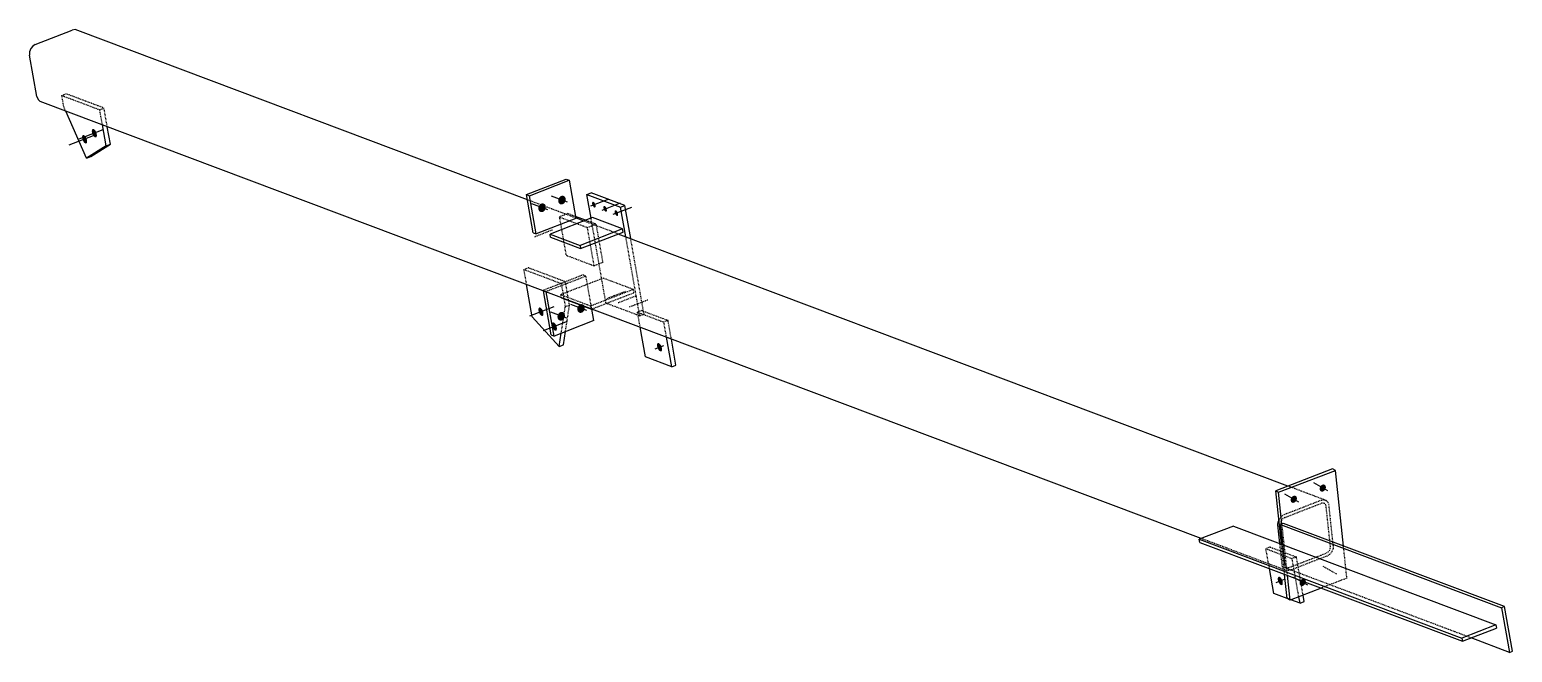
# Model space of a CAD drawing. Header units: millimetres. Extents: x 7 to 50002, y 7 to 1833.
# Drawn here: x 15479 to 19779, y 26 to 1833 of the extents above; entities that cross this region are included whole.
import ezdxf

# ---------------------------------------------------------------- set-up
doc = ezdxf.new("R2010")
doc.units = ezdxf.units.MM
doc.linetypes.add('DXK_LINE_DOT2', pattern=[3.9198, 1.9599, -1.9599])
doc.layers.add('STÅL', color=7, linetype='Continuous')

msp = doc.modelspace()

# ---------------------------------------------------------------- hatches: boundary and pattern name
at = {"layer": 'STÅL', "linetype": 'Continuous'}
for points in [[(15644.4, 1517.5), (15645.3, 1514.9), (15645.9, 1512.3), (15646.1, 1509.9), (15646, 1507.7), (15645.7, 1505.9), (15645, 1504.4), (15644, 1503.4), (15642.8, 1503), (15641.5, 1503), (15640, 1503.7), (15638.4, 1504.8), (15636.9, 1506.3), (15635.5, 1508.3), (15634.2, 1510.6), (15633.1, 1513), (15632.2, 1515.6), (15631.6, 1518.2), (15631.4, 1520.6), (15631.4, 1522.8), (15631.8, 1524.7), (15632.5, 1526.1), (15633.5, 1527.1), (15634.7, 1527.5), (15636, 1527.5), (15637.5, 1526.9), (15639.1, 1525.7), (15640.6, 1524.2), (15642, 1522.2), (15643.3, 1519.9)], [(15672.7, 1535.2), (15673.6, 1532.6), (15674.1, 1530.1), (15674.4, 1527.6), (15674.3, 1525.4), (15673.9, 1523.6), (15673.2, 1522.1), (15672.3, 1521.1), (15671.1, 1520.7), (15669.7, 1520.8), (15668.2, 1521.4), (15666.7, 1522.5), (15665.2, 1524.1), (15663.7, 1526), (15662.4, 1528.3), (15661.3, 1530.8), (15660.5, 1533.3), (15659.9, 1535.9), (15659.6, 1538.3), (15659.7, 1540.5), (15660.1, 1542.4), (15660.8, 1543.8), (15661.8, 1544.8), (15662.9, 1545.3), (15664.3, 1545.2), (15665.8, 1544.6), (15667.3, 1543.5), (15668.9, 1541.9), (15670.3, 1539.9), (15671.6, 1537.6)], [(17013.1, 1342.5), (17014.2, 1345), (17015.8, 1347.2), (17017.6, 1349), (17019.7, 1350.3), (17022, 1351.2), (17024.3, 1351.5), (17026.5, 1351.3), (17028.6, 1350.5), (17030.4, 1349.2), (17031.9, 1347.5), (17033, 1345.4), (17033.7, 1342.9), (17033.9, 1340.3), (17033.6, 1337.7), (17032.9, 1335.1), (17031.7, 1332.6), (17030.1, 1330.5), (17028.3, 1328.6), (17026.2, 1327.3), (17023.9, 1326.4), (17021.7, 1326.1), (17019.4, 1326.3), (17017.4, 1327.1), (17015.5, 1328.4), (17014, 1330.1), (17012.9, 1332.3), (17012.3, 1334.7), (17012, 1337.3), (17012.3, 1339.9)], [(17119.5, 1327.1), (17120.1, 1325.3), (17120.5, 1323.5), (17120.6, 1321.9), (17120.6, 1320.3), (17120.3, 1319.1), (17119.9, 1318), (17119.2, 1317.4), (17118.4, 1317.1), (17117.4, 1317.1), (17116.4, 1317.5), (17115.3, 1318.3), (17114.3, 1319.4), (17113.3, 1320.8), (17112.4, 1322.3), (17111.6, 1324), (17111, 1325.8), (17110.6, 1327.6), (17110.4, 1329.3), (17110.5, 1330.8), (17110.8, 1332.1), (17111.2, 1333.1), (17111.9, 1333.7), (17112.7, 1334.1), (17113.7, 1334), (17114.7, 1333.6), (17115.8, 1332.8), (17116.8, 1331.7), (17117.8, 1330.4), (17118.7, 1328.8)], [(16955.4, 1320.2), (16956.6, 1322.7), (16958.2, 1324.8), (16960, 1326.7), (16962.1, 1328), (16964.4, 1328.9), (16966.6, 1329.2), (16968.9, 1329), (16970.9, 1328.2), (16972.8, 1326.9), (16974.3, 1325.2), (16975.4, 1323), (16976, 1320.6), (16976.2, 1318), (16976, 1315.4), (16975.2, 1312.8), (16974.1, 1310.3), (16972.5, 1308.1), (16970.7, 1306.3), (16968.6, 1305), (16966.3, 1304.1), (16964, 1303.8), (16961.8, 1304), (16959.7, 1304.8), (16957.9, 1306.1), (16956.4, 1307.8), (16955.3, 1309.9), (16954.6, 1312.4), (16954.4, 1315), (16954.7, 1317.6)], [(17152.1, 1314.8), (17152.7, 1313), (17153.1, 1311.2), (17153.3, 1309.6), (17153.2, 1308.1), (17153, 1306.8), (17152.5, 1305.8), (17151.8, 1305.1), (17151, 1304.8), (17150, 1304.8), (17149, 1305.2), (17148, 1306), (17146.9, 1307.1), (17145.9, 1308.5), (17145, 1310), (17144.2, 1311.7), (17143.6, 1313.5), (17143.3, 1315.3), (17143.1, 1317), (17143.1, 1318.5), (17143.4, 1319.8), (17143.9, 1320.8), (17144.5, 1321.5), (17145.4, 1321.8), (17146.3, 1321.7), (17147.3, 1321.3), (17148.4, 1320.5), (17149.5, 1319.4), (17150.5, 1318.1), (17151.4, 1316.5)], [(17184.8, 1302.5), (17185.3, 1300.7), (17185.7, 1299), (17185.9, 1297.3), (17185.9, 1295.8), (17185.6, 1294.5), (17185.1, 1293.5), (17184.5, 1292.8), (17183.6, 1292.5), (17182.7, 1292.5), (17181.7, 1292.9), (17180.6, 1293.7), (17179.5, 1294.8), (17178.5, 1296.2), (17177.6, 1297.7), (17176.9, 1299.4), (17176.3, 1301.2), (17175.9, 1303), (17175.7, 1304.7), (17175.8, 1306.2), (17176, 1307.5), (17176.5, 1308.5), (17177.2, 1309.2), (17178, 1309.5), (17178.9, 1309.4), (17180, 1309), (17181, 1308.2), (17182.1, 1307.1), (17183.1, 1305.8), (17184, 1304.2)], [(17068.5, 1027.9), (17069.7, 1030.3), (17071.3, 1032.5), (17073.1, 1034.3), (17075.2, 1035.7), (17077.5, 1036.6), (17079.7, 1036.9), (17082, 1036.7), (17084, 1035.9), (17085.9, 1034.6), (17087.4, 1032.8), (17088.5, 1030.7), (17089.1, 1028.3), (17089.3, 1025.7), (17089.1, 1023), (17088.3, 1020.4), (17087.2, 1018), (17085.6, 1015.8), (17083.8, 1014), (17081.7, 1012.6), (17079.4, 1011.8), (17077.1, 1011.4), (17074.9, 1011.7), (17072.8, 1012.5), (17071, 1013.7), (17069.5, 1015.5), (17068.4, 1017.6), (17067.7, 1020), (17067.5, 1022.6), (17067.8, 1025.3)], [(16967.7, 1017.1), (16968.6, 1014.5), (16969.1, 1012), (16969.4, 1009.5), (16969.3, 1007.4), (16968.9, 1005.5), (16968.2, 1004), (16967.3, 1003.1), (16966.1, 1002.6), (16964.7, 1002.7), (16963.2, 1003.3), (16961.7, 1004.4), (16960.2, 1006), (16958.7, 1007.9), (16957.4, 1010.2), (16956.3, 1012.7), (16955.5, 1015.2), (16954.9, 1017.8), (16954.6, 1020.2), (16954.7, 1022.4), (16955.1, 1024.3), (16955.8, 1025.7), (16956.7, 1026.7), (16957.9, 1027.2), (16959.3, 1027.1), (16960.8, 1026.5), (16962.3, 1025.4), (16963.9, 1023.8), (16965.3, 1021.8), (16966.6, 1019.6)], [(17010.9, 1005.6), (17012.1, 1008), (17013.6, 1010.2), (17015.5, 1012), (17017.6, 1013.4), (17019.8, 1014.2), (17022.1, 1014.6), (17024.3, 1014.3), (17026.4, 1013.6), (17028.2, 1012.3), (17029.7, 1010.5), (17030.8, 1008.4), (17031.5, 1006), (17031.7, 1003.4), (17031.5, 1000.7), (17030.7, 998.1), (17029.5, 995.7), (17028, 993.5), (17026.1, 991.7), (17024, 990.3), (17021.8, 989.4), (17019.5, 989.1), (17017.3, 989.4), (17015.2, 990.1), (17013.4, 991.4), (17011.9, 993.2), (17010.8, 995.3), (17010.1, 997.7), (17009.9, 1000.3), (17010.2, 1003)], [(17006.7, 974), (17007.5, 971.5), (17008.1, 968.9), (17008.4, 966.5), (17008.3, 964.3), (17007.9, 962.4), (17007.2, 961), (17006.2, 960), (17005.1, 959.6), (17003.7, 959.6), (17002.2, 960.2), (17000.7, 961.4), (16999.1, 962.9), (16997.7, 964.9), (16996.4, 967.2), (16995.3, 969.6), (16994.4, 972.2), (16993.9, 974.8), (16993.6, 977.2), (16993.7, 979.4), (16994.1, 981.2), (16994.8, 982.7), (16995.7, 983.7), (16996.9, 984.1), (16998.3, 984), (16999.8, 983.4), (17001.3, 982.3), (17002.8, 980.7), (17004.3, 978.8), (17005.6, 976.5)], [(17311.6, 914), (17312.4, 911.4), (17313, 908.8), (17313.2, 906.4), (17313.2, 904.2), (17312.8, 902.4), (17312.1, 900.9), (17311.1, 899.9), (17309.9, 899.5), (17308.6, 899.6), (17307.1, 900.2), (17305.5, 901.3), (17304, 902.9), (17302.6, 904.8), (17301.3, 907.1), (17300.2, 909.6), (17299.3, 912.1), (17298.7, 914.7), (17298.5, 917.1), (17298.6, 919.3), (17298.9, 921.2), (17299.6, 922.6), (17300.6, 923.6), (17301.8, 924), (17303.2, 924), (17304.6, 923.4), (17306.2, 922.2), (17307.7, 920.7), (17309.2, 918.7), (17310.5, 916.4)], [(19137.8, 474.8), (19139.1, 476.7), (19140.6, 478.3), (19142.4, 479.6), (19144.2, 480.5), (19146.1, 481), (19148, 481), (19149.7, 480.6), (19151.3, 479.7), (19152.5, 478.5), (19153.5, 476.9), (19154, 475), (19154.2, 472.9), (19154, 470.8), (19153.4, 468.6), (19152.4, 466.5), (19151.2, 464.6), (19149.6, 463), (19147.9, 461.7), (19146, 460.8), (19144.1, 460.3), (19142.2, 460.3), (19140.5, 460.7), (19139, 461.6), (19137.7, 462.8), (19136.8, 464.4), (19136.2, 466.3), (19136, 468.4), (19136.2, 470.5), (19136.8, 472.7)], [(19221.7, 507.3), (19223, 509.2), (19224.6, 510.9), (19226.3, 512.2), (19228.2, 513.1), (19230.1, 513.5), (19232, 513.6), (19233.7, 513.1), (19235.2, 512.3), (19236.5, 511), (19237.4, 509.4), (19238, 507.5), (19238.2, 505.4), (19238, 503.3), (19237.4, 501.1), (19236.4, 499), (19235.1, 497.1), (19233.6, 495.5), (19231.8, 494.2), (19230, 493.3), (19228.1, 492.8), (19226.2, 492.8), (19224.5, 493.2), (19222.9, 494.1), (19221.7, 495.3), (19220.7, 496.9), (19220.1, 498.8), (19220, 500.9), (19220.2, 503.1), (19220.8, 505.2)], [(19111.7, 235.8), (19112.5, 233.3), (19113.1, 230.7), (19113.3, 228.3), (19113.3, 226.1), (19112.9, 224.2), (19112.2, 222.8), (19111.2, 221.8), (19110, 221.3), (19108.7, 221.4), (19107.2, 222), (19105.6, 223.1), (19104.1, 224.7), (19102.7, 226.7), (19101.4, 229), (19100.3, 231.4), (19099.4, 234), (19098.8, 236.5), (19098.6, 239), (19098.7, 241.2), (19099, 243), (19099.7, 244.5), (19100.7, 245.5), (19101.9, 245.9), (19103.3, 245.8), (19104.7, 245.2), (19106.3, 244.1), (19107.8, 242.5), (19109.3, 240.6), (19110.6, 238.3)], [(19163.6, 233.5), (19164.9, 235.4), (19166.4, 237.1), (19168.2, 238.4), (19170.1, 239.3), (19172, 239.8), (19173.8, 239.8), (19175.6, 239.4), (19177.1, 238.5), (19178.4, 237.2), (19179.3, 235.6), (19179.9, 233.7), (19180.1, 231.7), (19179.8, 229.5), (19179.2, 227.3), (19178.3, 225.2), (19177, 223.3), (19175.4, 221.7), (19173.7, 220.4), (19171.8, 219.5), (19169.9, 219), (19168.1, 219), (19166.3, 219.4), (19164.8, 220.3), (19163.5, 221.6), (19162.6, 223.2), (19162, 225), (19161.8, 227.1), (19162, 229.3), (19162.6, 231.5)]]:
    msp.add_hatch(color=96, dxfattribs=at).paths.add_polyline_path(points)

# ---------------------------------------------------------------- linework, layer by layer
at = {"layer": 'STÅL', "color": 2, "linetype": 'Continuous'}
for p, q in [((15495.9, 1790.7), (15602.9, 1832.1)), ((15611.1, 1833.4), (15602.9, 1832.1)), ((15618.7, 1831), (15611.1, 1833.4)), ((16922.8, 1339.7), (15618.7, 1831)), ((15482.6, 1778.3), (15479.4, 1769.1)), ((15479.4, 1769.1), (15479.4, 1759.6)), ((15488.4, 1785.9), (15482.6, 1778.3)), ((15495.9, 1790.7), (15488.4, 1785.9)), ((15500.6, 1639.3), (15479.4, 1759.6)), ((15500.6, 1639.3), (15503.8, 1631)), ((15503.8, 1631), (15509.6, 1625.3)), ((18876.7, 356.8), (15509.6, 1625.3)), ((15644.6, 1460.7), (15584.1, 1597.2)), ((15701.1, 1496.2), (15690.4, 1557.2)), ((15713.5, 1500.9), (15704.5, 1551.8)), ((15701.1, 1496.2), (15644.6, 1460.7)), ((15644.6, 1460.7), (15656.9, 1465.5)), ((15656.9, 1465.5), (15713.5, 1500.9)), ((15701.1, 1496.2), (15713.5, 1500.9)), ((16920.2, 1354.7), (17035.5, 1399.3)), ((16928.4, 1351.6), (17043.6, 1396.2)), ((17035.5, 1399.3), (17043.6, 1396.2)), ((17043.6, 1396.2), (17063.2, 1285.2)), ((16939.8, 1243.6), (16920.2, 1354.7)), ((16920.2, 1354.7), (16928.4, 1351.6)), ((16947.9, 1240.6), (16928.4, 1351.6)), ((17095.2, 1354.8), (17107.5, 1359.6)), ((17095.2, 1354.8), (17193, 1318)), ((17107.3, 1286.2), (17095.2, 1354.8)), ((17205.4, 1322.7), (17107.5, 1359.6)), ((17091.5, 1280.1), (17062.1, 1291.1)), ((17193, 1318), (17205.4, 1322.7)), ((17208.2, 1232.2), (17193, 1318)), ((17222.3, 1226.9), (17205.4, 1322.7)), ((17063.2, 1285.2), (16947.9, 1240.6)), ((17112, 1288), (16988.5, 1240.2)), ((17086.4, 1278.1), (17062.9, 1286.9)), ((17199, 1255.2), (17075.6, 1207.4)), ((17199, 1255.2), (17112, 1288)), ((17200.7, 1246), (17199, 1255.2)), ((16939.8, 1243.6), (16947.9, 1240.6)), ((16988.5, 1240.2), (17075.6, 1207.4)), ((16990.2, 1230.9), (16988.5, 1240.2)), ((16990.2, 1230.9), (17077.2, 1198.2)), ((17075.6, 1207.4), (17077.2, 1198.2)), ((17077.2, 1198.2), (17200.7, 1246)), ((19127.7, 509.1), (17186.3, 1240.4)), ((16937, 1000.3), (16920.5, 1093.7)), ((16992, 947.5), (16969.5, 1075.3)), ((17000.2, 944.4), (16977.6, 1072.2)), ((17021.2, 1055.1), (17021, 1055.9)), ((17021.2, 1055.1), (17108.2, 1022.3)), ((16937, 1000.3), (17014.9, 914.3)), ((17115.4, 989.1), (17000.2, 944.4)), ((17108.2, 1022.3), (17108.1, 1023.1)), ((17108.2, 1022.3), (17109.1, 1022.7)), ((17115.4, 989.1), (17109.5, 1022.5)), ((16992, 947.5), (17000.2, 944.4)), ((17014.9, 914.3), (17020.8, 952.4)), ((17027.3, 919), (17033.1, 957.2)), ((17265.1, 883.9), (17250, 969.6)), ((17014.9, 914.3), (17027.3, 919)), ((17341.2, 855.3), (17326.1, 940.9)), ((17353.6, 860), (17340.2, 935.6)), ((17341.2, 855.3), (17265.1, 883.9)), ((17341.2, 855.3), (17353.6, 860)), ((19257.2, 559.3), (19092.6, 495.5)), ((19265.6, 554.5), (19257.2, 559.3)), ((19100.9, 490.8), (19265.6, 554.5)), ((19289.1, 335), (19265.6, 554.5)), ((19092.6, 495.5), (19100.9, 490.8)), ((19109.2, 340.4), (19092.6, 495.5)), ((19110.8, 399.1), (19100.9, 490.8)), ((18969.8, 392.9), (18871, 354.6)), ((18969.8, 392.9), (19731.2, 106)), ((19098.9, 396.1), (19099.6, 405.3)), ((19104.7, 342.1), (19098.9, 396.1)), ((19101.7, 410.4), (19099.6, 405.3)), ((19114.9, 400.7), (19106.7, 397.5)), ((19112.9, 339), (19106.7, 397.5)), ((19106.7, 397.5), (19747.8, 156)), ((19756, 159.1), (19114.9, 400.7)), ((18871, 354.6), (19632.4, 67.8)), ((18872.6, 345.4), (18871, 354.6)), ((18872.6, 345.4), (19634, 58.5)), ((19086.9, 197.6), (19074.3, 269.4)), ((19126, 182.8), (19118.5, 252.7)), ((19134.4, 178), (19126.8, 249.6)), ((19126, 182.9), (19086.9, 197.6)), ((19134.4, 178), (19126, 182.8)), ((19224.4, 212.9), (19134.4, 178)), ((19163.1, 168.9), (19136.6, 178.9)), ((19163.1, 168.9), (19159.7, 187.8)), ((19163.1, 168.9), (19175.4, 173.7)), ((19175.4, 173.7), (19172.1, 192.6)), ((19756, 159.1), (19747.8, 156)), ((19747.8, 156), (19770.6, 26.4)), ((19778.8, 29.6), (19756, 159.1)), ((19731.2, 106), (19632.4, 67.8)), ((19634, 58.5), (19732.8, 96.8)), ((19731.2, 106), (19732.8, 96.8)), ((19632.4, 67.8), (19634, 58.5)), ((19770.6, 26.4), (19659.3, 68.3)), ((19770.6, 26.4), (19778.8, 29.6))]:
    msp.add_line(p, q, dxfattribs=at)
at = {"layer": 'STÅL', "color": 7, "linetype": 'DXK_LINE_DOT2'}
for p, q in [((15572.6, 1642.5), (15585, 1647.2)), ((15578.4, 1610.1), (15572.6, 1642.5)), ((15572.6, 1642.5), (15682.6, 1601)), ((15695, 1605.8), (15585, 1647.2)), ((15584.1, 1597.2), (15578.4, 1610.1)), ((15682.6, 1601), (15695, 1605.8)), ((15690.4, 1557.2), (15682.6, 1601)), ((15704.5, 1551.8), (15695, 1605.8)), ((17062.9, 1286.9), (16922.8, 1339.7)), ((17039.9, 1299.5), (17015.2, 1289.9)), ((17015.2, 1289.9), (17034.8, 1178.9)), ((17015.2, 1289.9), (17096.8, 1259.2)), ((17062.1, 1291.1), (17039.9, 1299.5)), ((17186.3, 1240.4), (17086.4, 1278.1)), ((17121.5, 1268.8), (17091.5, 1280.1)), ((17096.8, 1259.2), (17121.5, 1268.8)), ((17116.4, 1148.1), (17096.8, 1259.2)), ((17150.6, 1040.2), (17107.3, 1286.2)), ((17121.5, 1268.8), (17141.1, 1157.7)), ((17248.5, 1003.3), (17208.2, 1232.2)), ((17260.9, 1008.1), (17222.3, 1226.9)), ((17034.8, 1178.9), (17116.4, 1148.1)), ((16912.8, 1137.6), (16925.1, 1142.4)), ((16920.5, 1093.7), (16912.8, 1137.6)), ((16912.8, 1137.6), (17020.7, 1096.9)), ((17033, 1101.7), (16925.1, 1142.4)), ((17084.4, 1121.7), (16969.2, 1077.1)), ((16977.3, 1074), (17092.6, 1118.6)), ((17084.4, 1121.7), (17092.6, 1118.6)), ((17109.5, 1022.5), (17092.6, 1118.6)), ((17141.1, 1157.7), (17116.4, 1148.1)), ((16969.3, 1076), (16969.2, 1077.1)), ((16969.2, 1077.1), (16977.3, 1074)), ((16969.5, 1075.3), (16969.3, 1076)), ((17143, 1112.2), (17019.5, 1064.4)), ((17020.7, 1096.9), (17033, 1101.7)), ((17020.7, 1096.9), (17032.6, 1029.4)), ((17044.9, 1034.2), (17033, 1101.7)), ((17230, 1079.4), (17106.6, 1031.6)), ((17230, 1079.4), (17143, 1112.2)), ((17231.7, 1070.1), (17230, 1079.4)), ((16977.5, 1072.9), (16977.3, 1074)), ((16977.6, 1072.2), (16977.5, 1072.9)), ((17019.5, 1064.4), (17106.6, 1031.6)), ((17021, 1055.9), (17019.5, 1064.4)), ((17032.6, 1029.4), (17044.9, 1034.2)), ((17033.1, 957.2), (17044.9, 1034.2)), ((17109.1, 1022.7), (17231.7, 1070.1)), ((17150.6, 1040.2), (17248.5, 1003.3)), ((17020.8, 952.4), (17032.6, 1029.4)), ((17108.1, 1023.1), (17106.6, 1031.6)), ((17254.6, 1018.3), (17242.2, 1013.5)), ((17242.2, 1013.5), (17318.4, 984.8)), ((17250, 969.6), (17242.2, 1013.5)), ((17248.5, 1003.3), (17260.9, 1008.1)), ((17254.6, 1018.3), (17330.7, 989.6)), ((17330.7, 989.6), (17318.4, 984.8)), ((17340.2, 935.6), (17330.7, 989.6)), ((17326.1, 940.9), (17318.4, 984.8)), ((19239.4, 467), (19127.7, 509.1)), ((19117.1, 426.5), (19224.1, 468)), ((19118, 417.5), (19225.1, 459)), ((19224.1, 468), (19232.2, 469.3)), ((19229.9, 459.8), (19225.1, 459)), ((19234.2, 458.4), (19229.9, 459.8)), ((19232.2, 469.3), (19239.4, 467)), ((19237.4, 455.1), (19234.2, 458.4)), ((19238.9, 450.3), (19237.4, 455.1)), ((19251.4, 333.2), (19238.9, 450.3)), ((19239.4, 467), (19244.6, 461.5)), ((19244.6, 461.5), (19247.1, 453.5)), ((19259.6, 336.4), (19247.1, 453.5)), ((19103.2, 414.3), (19101.7, 410.4)), ((19103.2, 414.3), (19109.4, 421.8)), ((19107.5, 404.8), (19107.1, 399.3)), ((19119.7, 282.2), (19107.1, 399.3)), ((19109.7, 410.2), (19107.5, 404.8)), ((19109.4, 421.8), (19117.1, 426.5)), ((19113.4, 414.7), (19109.7, 410.2)), ((19126.8, 249.6), (19110.8, 399.1)), ((19118, 417.5), (19113.4, 414.7)), ((19119.2, 265.5), (18876.7, 356.8)), ((19076.4, 331.9), (19064.1, 327.2)), ((19064.1, 327.2), (19140.2, 298.5)), ((19074.3, 269.4), (19064.1, 327.2)), ((19076.4, 331.9), (19152.6, 303.3)), ((19111.4, 279), (19104.7, 342.1)), ((19118.5, 252.7), (19109.2, 340.4)), ((19120.1, 271.4), (19112.9, 339)), ((19133.5, 273.5), (19240.5, 314.9)), ((19241.4, 305.9), (19134.4, 264.5)), ((19152.6, 303.3), (19140.2, 298.5)), ((19172.1, 192.6), (19152.6, 303.3)), ((19240.5, 314.9), (19245.1, 317.8)), ((19249.1, 310.7), (19241.4, 305.9)), ((19245.1, 317.8), (19248.8, 322.3)), ((19248.8, 322.3), (19251, 327.7)), ((19255.3, 318.2), (19249.1, 310.7)), ((19251, 327.7), (19251.4, 333.2)), ((19259, 327.2), (19255.3, 318.2)), ((19259.6, 336.4), (19259, 327.2)), ((19299.1, 241.8), (19289.1, 335)), ((19113.9, 271), (19111.4, 279)), ((19119.2, 265.5), (19113.9, 271)), ((19126.4, 263.2), (19119.2, 265.5)), ((19119.7, 282.2), (19121.2, 277.4)), ((19659.3, 68.3), (19120.1, 271.4)), ((19121.2, 277.4), (19124.3, 274.1)), ((19124.3, 274.1), (19128.6, 272.7)), ((19134.4, 264.5), (19126.4, 263.2)), ((19128.6, 272.7), (19133.5, 273.5)), ((19159.7, 187.8), (19140.2, 298.5)), ((19299.1, 241.8), (19224.4, 212.9)), ((19126.2, 182.8), (19126, 182.9)), ((19136.6, 178.9), (19126.2, 182.8))]:
    msp.add_line(p, q, dxfattribs=at)
at = {"layer": 'STÅL', "color": 96, "linetype": 'Continuous'}
for p, q in [((15663.4, 1524.8), (15593.5, 1497.7)), ((15691.7, 1542.5), (15621.7, 1515.4)), ((17039.3, 1332.7), (16993, 1350.1)), ((17106.5, 1322.1), (17160, 1342.8)), ((16981.7, 1310.3), (16935.4, 1327.8)), ((17139.1, 1309.8), (17192.6, 1330.5)), ((17171.8, 1297.5), (17225.3, 1318.2)), ((17094.8, 1018), (17048.5, 1035.4)), ((16999, 1029.2), (16929.1, 1002.1)), ((17037.1, 995.7), (16990.9, 1013.1)), ((17038, 986.2), (16968.1, 959.1)), ((17293.5, 907), (17318.2, 916.5)), ((19243.9, 494.8), (19203, 517.9)), ((19159.9, 462.3), (19119.1, 485.4)), ((19093.6, 228.8), (19118.3, 238.4)), ((19185.8, 221), (19144.9, 244.1))]:
    msp.add_line(p, q, dxfattribs=at)
at = {"layer": 'STÅL', "color": 96, "linetype": 'DXK_LINE_DOT2'}
for p, q in [((16996, 1252.2), (16942.5, 1231.5)), ((17153.8, 1053.7), (17207.3, 1074.4)), ((17186.4, 1041.4), (17240, 1062.1)), ((17219.1, 1029.1), (17272.6, 1049.8)), ((19269.7, 253.5), (19228.9, 276.6))]:
    msp.add_line(p, q, dxfattribs=at)

doc.saveas('drawing.dxf')
